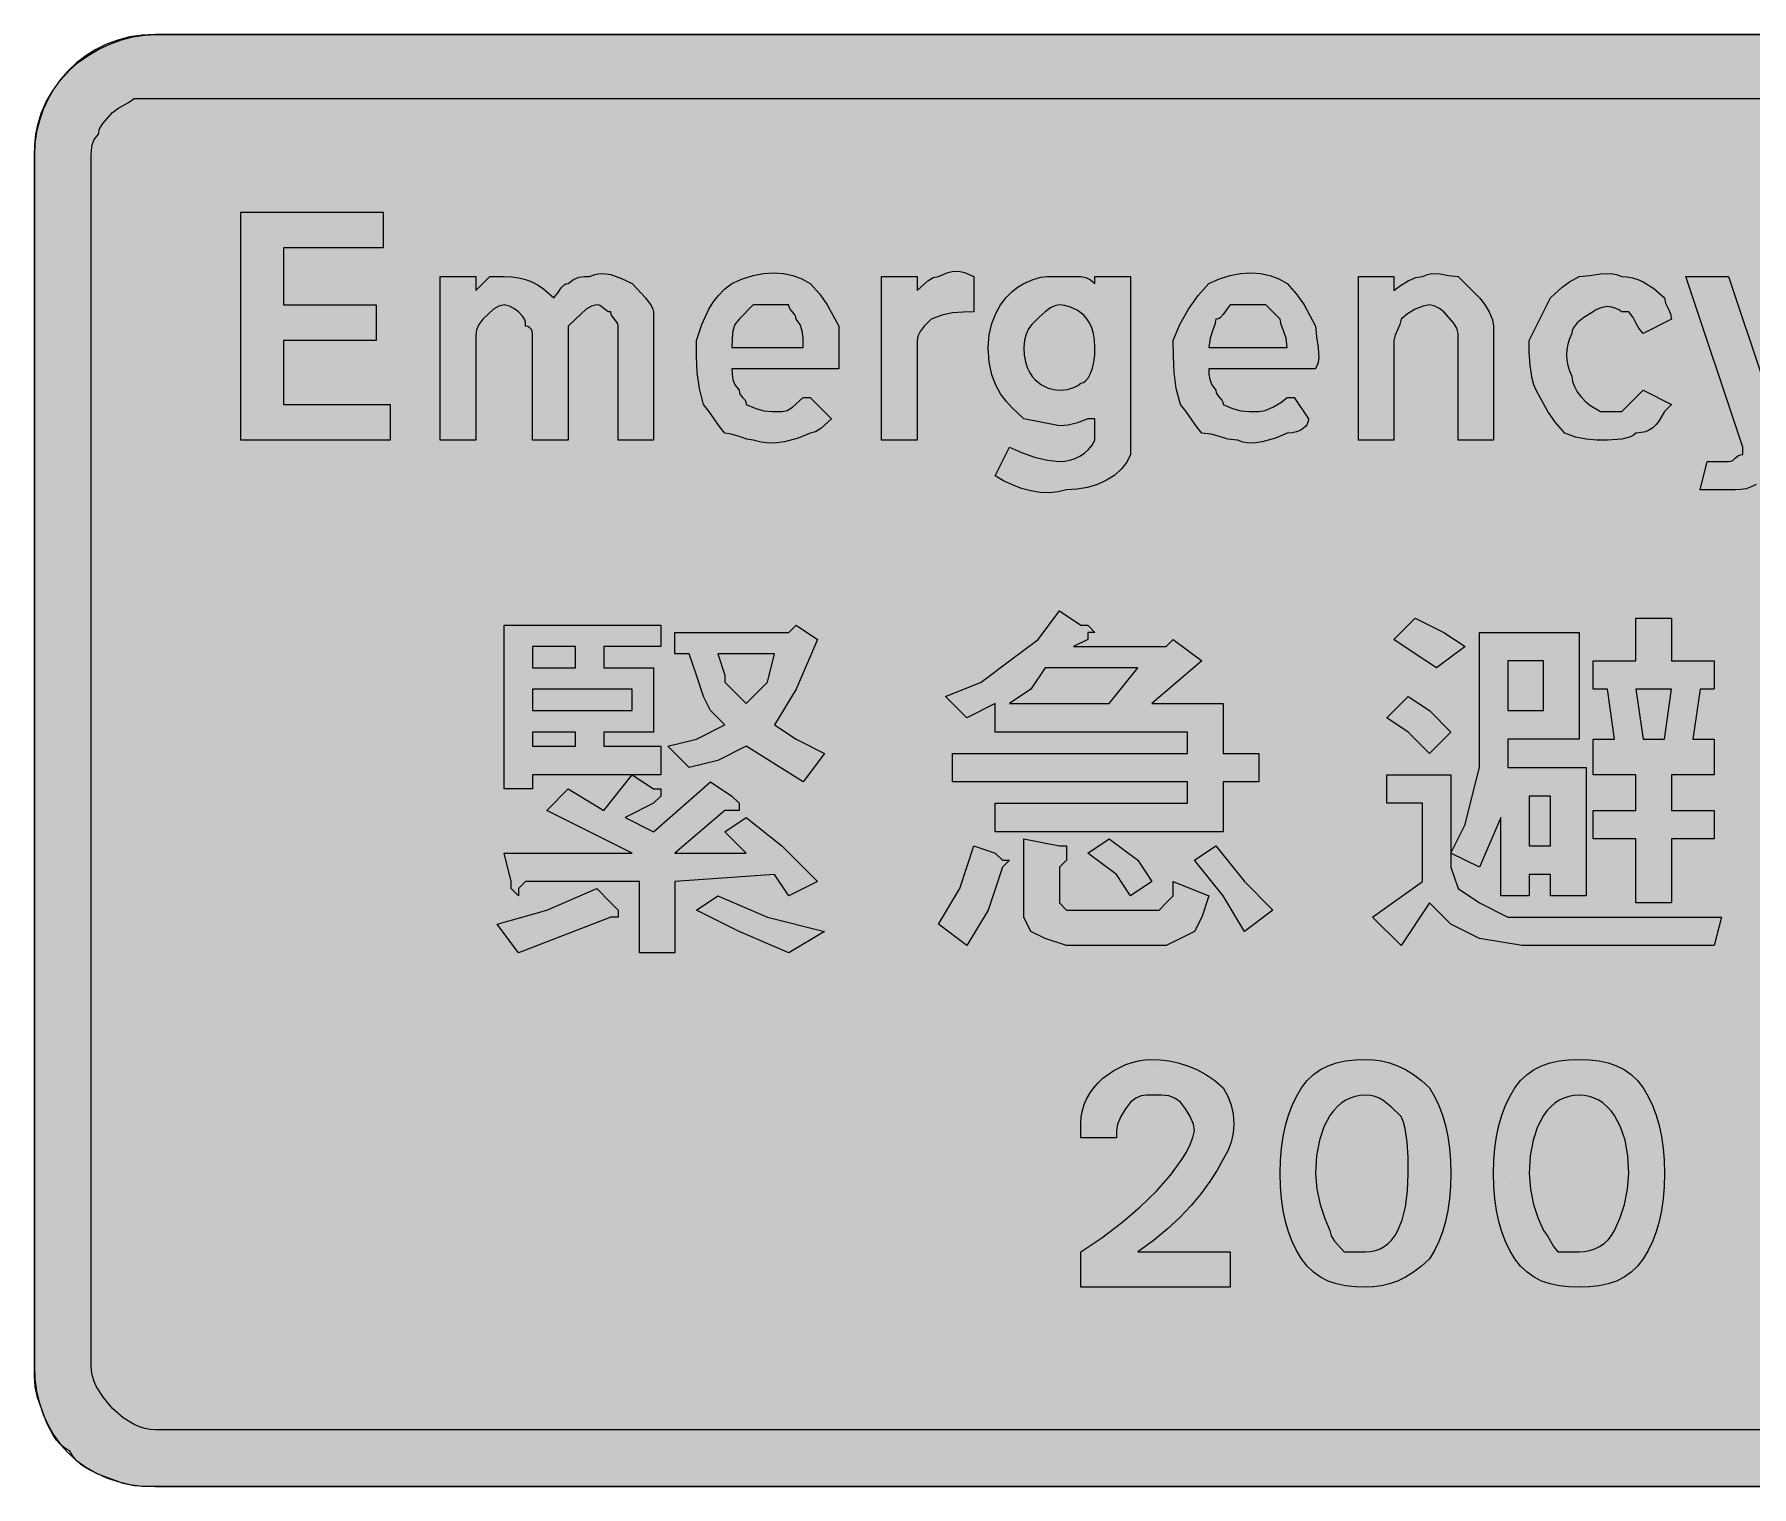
# Model space of a CAD drawing. Header units: metres. Extents: x 28 to 538, y 12 to 257.
# Drawn here: x 28.4 to 317.9, y 12.5 to 257.3 of the extents above; entities that cross this region are included whole.
import ezdxf

# ---------------------------------------------------------------- set-up
doc = ezdxf.new("R2010")
doc.units = ezdxf.units.M
for name, color, linetype, true_color in [('FILL_BLUE_0000FF', 7, 'Continuous', 0x0000ff), ('FILL_WHITE_FFFFFF', 7, 'Continuous', 0xffffff), ('STROKE_BLUE_0000FF', 7, 'Continuous', 0x0000ff), ('STROKE_WHITE_FFFFFF', 7, 'Continuous', 0xffffff)]:
    doc.layers.add(name, color=color, linetype=linetype, true_color=true_color)

msp = doc.modelspace()

# ---------------------------------------------------------------- hatches: boundary and pattern name
at = {"layer": 'FILL_BLUE_0000FF', "true_color": 0x0000ff}
h = msp.add_hatch(color=7, dxfattribs=at)
h.dxf.hatch_style = 1
h.paths.add_polyline_path([(520.14, 246.31), (522.17, 245.82), (524, 245.02), (525.6, 243.93), (526.3, 243.28), (526.91, 242.55), (527.45, 241.77), (527.91, 240.91), (528.27, 239.99), (528.53, 239.02), (528.69, 237.98), (528.75, 236.88), (528.75, 32.88), (528.69, 31.98), (528.52, 31.08), (528.24, 30.18), (527.85, 29.28), (526.73, 27.48), (525.15, 25.68), (523.35, 24.1), (521.55, 22.98), (520.65, 22.59), (519.75, 22.3), (518.85, 22.14), (517.95, 22.08), (48.75, 22.08), (47.85, 22.14), (46.95, 22.3), (46.05, 22.59), (45.15, 22.98), (43.35, 24.1), (41.55, 25.68), (39.98, 27.48), (38.85, 29.28), (38.46, 30.18), (38.18, 31.08), (38.01, 31.98), (37.95, 32.88), (37.95, 236.88), (37.97, 237.78), (38.1, 238.68), (38.46, 239.58), (39.15, 240.48), (39.36, 241.38), (39.9, 242.28), (41.55, 244.08), (42.45, 244.79), (43.35, 245.28), (44.25, 245.77), (45.15, 246.48), (48.75, 246.48), (517.95, 246.48), (520.14, 246.31)])
at = {"layer": 'FILL_WHITE_FFFFFF', "true_color": 0xffffff}
h = msp.add_hatch(color=7, dxfattribs=at)
h.dxf.hatch_style = 1
h.paths.add_polyline_path([(519.8, 257.17), (521.72, 256.85), (523.67, 256.33), (525.6, 255.63), (527.48, 254.76), (529.26, 253.74), (530.89, 252.57), (532.35, 251.28), (533.99, 249.48), (535.31, 247.68), (536.36, 245.88), (537.15, 244.08), (537.72, 242.28), (538.09, 240.48), (538.29, 238.68), (538.35, 236.88), (538.35, 32.88), (538.29, 31.03), (538.09, 29.11), (537.72, 27.16), (537.15, 25.23), (536.36, 23.35), (535.31, 21.57), (533.99, 19.94), (532.35, 18.48), (530.89, 16.84), (529.26, 15.52), (527.48, 14.47), (525.6, 13.68), (523.67, 13.11), (521.72, 12.74), (519.8, 12.54), (517.95, 12.48), (48.75, 12.48), (46.95, 12.5), (45.15, 12.63), (43.35, 12.99), (41.55, 13.68), (39.07, 14.6), (37.05, 15.63), (36.21, 16.22), (35.48, 16.89), (34.86, 17.63), (34.35, 18.48), (33.5, 18.99), (32.76, 19.6), (32.09, 20.34), (31.5, 21.18), (30.47, 23.2), (29.55, 25.68), (28.86, 27.48), (28.5, 29.28), (28.37, 31.08), (28.35, 32.88), (28.35, 236.88), (28.41, 238.68), (28.61, 240.48), (28.98, 242.28), (29.55, 244.08), (30.34, 245.88), (31.39, 247.68), (32.71, 249.48), (34.35, 251.28), (35.81, 252.57), (37.44, 253.74), (39.22, 254.76), (41.1, 255.63), (43.03, 256.33), (44.98, 256.85), (46.9, 257.17), (48.75, 257.28), (517.95, 257.28), (519.8, 257.17)])
h = msp.add_hatch(color=7, dxfattribs=at)
h.dxf.hatch_style = 1
h.paths.add_polyline_path([(63.15, 227.28), (87.15, 227.28), (87.15, 221.28), (70.35, 221.28), (70.35, 211.68), (85.95, 211.68), (85.95, 205.68), (70.35, 205.68), (70.35, 194.88), (88.35, 194.88), (88.35, 188.88), (63.15, 188.88), (63.15, 227.28)])
h = msp.add_hatch(color=7, dxfattribs=at)
h.dxf.hatch_style = 1
h.paths.add_polyline_path([(178.95, 215.73), (179.85, 216.27), (180.75, 216.48), (182.36, 217.15), (183.07, 217.32), (183.75, 217.38), (184.43, 217.32), (185.14, 217.15), (186.75, 216.48), (186.75, 210.48), (184.95, 210.46), (183.15, 210.33), (181.35, 209.97), (179.55, 209.28), (178.35, 208.08), (177.66, 207.2), (177.3, 206.43), (177.15, 205.68), (177.15, 188.88), (171.15, 188.88), (171.15, 216.48), (177.15, 216.48), (177.15, 214.08), (178.95, 215.73)])
h = msp.add_hatch(color=7, dxfattribs=at)
h.dxf.hatch_style = 1
h.paths.add_polyline_path([(102.75, 214.08), (105.15, 216.48), (107.55, 216.48), (108.85, 216.42), (110.04, 216.25), (111.16, 215.97), (112.2, 215.58), (113.19, 215.07), (114.13, 214.45), (115.95, 212.88), (116.66, 213.76), (117.15, 214.53), (117.64, 215.07), (117.95, 215.23), (118.35, 215.28), (119.25, 215.97), (120.15, 216.33), (121.05, 216.46), (121.95, 216.48), (122.85, 216.82), (123.75, 216.97), (124.65, 216.94), (125.55, 216.78), (127.35, 216.14), (129.15, 215.28), (131.4, 212.88), (132.36, 211.57), (132.64, 210.98), (132.75, 210.48), (132.75, 209.28), (132.75, 208.08), (132.75, 188.88), (126.75, 188.88), (126.75, 206.88), (126.75, 208.08), (126.7, 208.48), (126.56, 208.79), (126.15, 209.28), (125.74, 209.77), (125.6, 210.08), (125.55, 210.48), (125.15, 210.53), (124.84, 210.67), (124.35, 211.08), (123.86, 211.49), (123.55, 211.63), (123.15, 211.68), (122.25, 211.47), (121.35, 210.93), (119.55, 209.28), (118.35, 208.08), (118.35, 205.68), (118.35, 188.88), (112.35, 188.88), (112.35, 206.88), (112.2, 207.48), (111.84, 207.89), (111.55, 208.03), (111.15, 208.08), (111.13, 208.79), (111, 209.28), (110.64, 209.77), (109.95, 210.48), (109.2, 211.08), (108.43, 211.49), (107.55, 211.68), (106.65, 211.47), (105.75, 210.93), (103.95, 209.28), (103.26, 208.38), (102.9, 207.48), (102.77, 206.58), (102.75, 205.68), (102.75, 188.88), (96.75, 188.88), (96.75, 216.48), (102.75, 216.48), (102.75, 214.08)])
h = msp.add_hatch(color=7, dxfattribs=at)
h.dxf.hatch_style = 1
h.paths.add_polyline_path([(147.15, 189.48), (145.84, 189.89), (144.75, 190.08), (143.85, 191.17), (142.95, 192.48), (142.05, 193.79), (141.15, 194.88), (140.46, 197.58), (140.1, 200.28), (139.97, 202.98), (139.95, 205.68), (140.89, 208.36), (142.05, 210.93), (142.79, 212.14), (143.66, 213.27), (144.71, 214.33), (145.95, 215.28), (147.75, 216.07), (149.53, 216.63), (151.29, 216.97), (153, 217.08), (154.66, 216.97), (156.24, 216.63), (157.75, 216.07), (159.15, 215.28), (160.74, 213.48), (162, 211.68), (163.95, 208.08), (163.95, 200.88), (145.95, 200.88), (145.97, 199.98), (146.1, 199.08), (146.46, 198.18), (147.15, 197.28), (147.2, 196.88), (147.34, 196.57), (147.75, 196.08), (148.16, 195.59), (148.3, 195.28), (148.35, 194.88), (149.96, 194.19), (151.35, 193.83), (152.74, 193.7), (154.35, 193.68), (155.25, 193.89), (156.15, 194.43), (157.95, 196.08), (159.15, 196.08), (162.75, 192.48), (160.95, 190.83), (160.05, 190.29), (159.15, 190.08), (157.14, 189.22), (154.8, 188.58), (153.54, 188.42), (152.23, 188.39), (150.9, 188.54), (149.55, 188.88), (148.46, 189.07), (147.15, 189.48)])
h.paths.add_polyline_path([(157.93, 206.07), (157.8, 207.33), (157.44, 208.36), (156.75, 209.28), (156.7, 209.68), (156.56, 209.99), (156.15, 210.48), (155.74, 210.97), (155.6, 211.28), (155.55, 211.68), (149.55, 211.68), (147.15, 209.28), (146.46, 208.36), (146.1, 207.33), (145.97, 206.07), (145.95, 204.48), (157.95, 204.48), (157.93, 206.07)], flags=16)
h = msp.add_hatch(color=7, dxfattribs=at)
h.dxf.hatch_style = 1
h.paths.add_polyline_path([(213.15, 216.48), (213.15, 187.68), (213.15, 186.48), (212.54, 185.19), (211.63, 184.02), (210.47, 183), (209.1, 182.13), (207.56, 181.43), (205.89, 180.91), (204.14, 180.59), (202.35, 180.48), (200.95, 180.14), (199.46, 180.01), (197.92, 180.08), (196.35, 180.33), (194.78, 180.75), (193.24, 181.32), (191.75, 182.04), (190.35, 182.88), (192.75, 187.68), (194.74, 186.8), (196.95, 186.03), (199.16, 185.49), (201.15, 185.28), (202.05, 185.34), (202.93, 185.5), (203.79, 185.79), (204.6, 186.18), (205.36, 186.69), (206.04, 187.3), (206.65, 188.04), (207.15, 188.88), (207.15, 190.08), (207.15, 192.48), (205.95, 192.48), (204.19, 191.79), (202.65, 191.43), (201.15, 191.28), (195.15, 192.48), (193.2, 194.35), (192.2, 195.43), (191.25, 196.68), (190.42, 198.15), (189.75, 199.9), (189.31, 202), (189.15, 204.48), (189.31, 206.62), (189.75, 208.53), (190.42, 210.22), (191.25, 211.68), (192.2, 212.92), (193.2, 213.93), (194.2, 214.72), (195.15, 215.28), (196.74, 215.97), (198, 216.33), (199.03, 216.46), (199.95, 216.48), (201.15, 216.48), (204.75, 216.48), (205.63, 216.29), (206.4, 215.88), (207.15, 215.28), (207.15, 216.48), (213.15, 216.48)])
h.paths.add_polyline_path([(199.63, 211.17), (198.75, 210.48), (197.68, 209.54), (196.5, 208.38), (195.97, 207.64), (195.54, 206.77), (195.26, 205.72), (195.15, 204.48), (195.22, 203.21), (195.41, 202.1), (195.7, 201.14), (196.09, 200.32), (196.54, 199.62), (197.05, 199.04), (198.15, 198.18), (199.25, 197.66), (200.21, 197.39), (201.15, 197.28), (202.5, 197.43), (203.68, 197.79), (204.25, 198.08), (204.75, 198.48), (205.2, 198.59), (205.63, 198.91), (206.04, 199.43), (206.4, 200.13), (206.71, 201), (206.94, 202.02), (207.1, 203.19), (207.15, 204.48), (207.08, 205.75), (206.89, 206.86), (206.6, 207.82), (206.21, 208.64), (205.76, 209.34), (205.25, 209.92), (204.15, 210.78), (203.05, 211.3), (202.09, 211.57), (201.15, 211.68), (200.4, 211.53), (199.63, 211.17)], flags=16)
h = msp.add_hatch(color=7, dxfattribs=at)
h.dxf.hatch_style = 1
h.paths.add_polyline_path([(228.15, 189.48), (226.76, 189.89), (225.15, 190.08), (224.25, 191.17), (223.35, 192.48), (222.45, 193.79), (221.55, 194.88), (220.86, 197.58), (220.5, 200.28), (220.37, 202.98), (220.35, 205.68), (221.46, 208.36), (222.9, 210.93), (224.57, 213.27), (226.35, 215.28), (228.15, 216.07), (229.93, 216.63), (231.69, 216.97), (233.4, 217.08), (235.06, 216.97), (236.64, 216.63), (238.15, 216.07), (239.55, 215.28), (241.14, 213.48), (242.4, 211.68), (244.35, 208.08), (244.52, 206.28), (244.8, 204.48), (244.86, 202.68), (244.69, 201.78), (244.35, 200.88), (226.35, 200.88), (226.37, 199.98), (226.5, 199.08), (226.86, 198.18), (227.55, 197.28), (227.6, 196.88), (227.74, 196.57), (228.15, 196.08), (228.56, 195.59), (228.7, 195.28), (228.75, 194.88), (230.36, 194.19), (231.75, 193.83), (233.14, 193.7), (234.75, 193.68), (235.84, 193.89), (237.15, 194.43), (238.46, 195.2), (239.55, 196.08), (240.75, 196.08), (243.15, 192.48), (243.09, 192.03), (242.93, 191.6), (242.64, 191.19), (242.25, 190.83), (241.74, 190.52), (241.13, 190.29), (240.39, 190.13), (239.55, 190.08), (237.56, 189.22), (235.35, 188.58), (234.23, 188.42), (233.14, 188.39), (232.1, 188.54), (231.15, 188.88), (229.54, 189.07), (228.15, 189.48)])
h.paths.add_polyline_path([(239.36, 206.07), (238.95, 207.33), (238.54, 208.36), (238.35, 209.28), (235.95, 211.68), (229.95, 211.68), (229.24, 210.8), (228.75, 210.03), (228.26, 209.49), (227.95, 209.33), (227.55, 209.28), (227.36, 208.36), (226.95, 207.33), (226.54, 206.07), (226.35, 204.48), (239.55, 204.48), (239.36, 206.07)], flags=16)
h = msp.add_hatch(color=7, dxfattribs=at)
h.dxf.hatch_style = 1
h.paths.add_polyline_path([(262.46, 211.47), (261.15, 210.93), (259.84, 210.16), (258.75, 209.28), (258.56, 208.38), (258.15, 207.48), (257.74, 206.58), (257.55, 205.68), (257.55, 188.88), (251.55, 188.88), (251.55, 216.48), (257.55, 216.48), (257.55, 214.08), (258.64, 214.96), (259.95, 215.73), (261.26, 216.27), (262.35, 216.48), (263.2, 216.82), (263.96, 216.99), (265.35, 216.93), (266.74, 216.65), (268.35, 216.48), (271.95, 212.88), (272.83, 211.79), (273.6, 210.48), (274.14, 209.17), (274.35, 208.08), (274.35, 188.88), (268.35, 188.88), (268.35, 206.88), (268.14, 207.78), (267.6, 208.68), (265.95, 210.48), (265.2, 211.08), (264.43, 211.49), (263.55, 211.68), (262.46, 211.47)])
h = msp.add_hatch(color=7, dxfattribs=at)
h.dxf.hatch_style = 1
h.paths.add_polyline_path([(304.35, 194.88), (303.15, 193.68), (302.23, 192.1), (301.74, 191.49), (301.2, 190.98), (300.61, 190.59), (299.94, 190.3), (299.2, 190.14), (298.35, 190.08), (297.85, 189.68), (297.26, 189.39), (295.95, 189.03), (293.55, 188.88), (291.75, 188.9), (289.95, 189.03), (288.15, 189.39), (286.35, 190.08), (284.76, 191.88), (283.5, 193.68), (281.55, 197.28), (281.15, 198.23), (280.86, 199.27), (280.5, 201.48), (280.37, 203.69), (280.35, 205.68), (283.95, 212.88), (285.9, 214.68), (287.16, 215.58), (288.75, 216.48), (290.55, 216.65), (292.35, 216.93), (294.15, 216.99), (295.05, 216.82), (295.95, 216.48), (296.85, 216.42), (297.75, 216.25), (298.65, 215.97), (299.55, 215.58), (301.35, 214.45), (303.15, 212.88), (303.34, 211.98), (303.75, 211.08), (304.16, 210.18), (304.35, 209.28), (299.55, 206.88), (298.84, 207.78), (298.35, 208.68), (297.86, 209.58), (297.15, 210.48), (295.95, 210.48), (295.45, 210.87), (294.86, 211.15), (294.22, 211.32), (293.55, 211.38), (292.88, 211.32), (292.24, 211.15), (291.65, 210.87), (291.15, 210.48), (289.58, 209.58), (288.45, 208.68), (287.78, 207.78), (287.61, 207.33), (287.55, 206.88), (287.16, 205.98), (286.88, 205.08), (286.71, 204.18), (286.65, 203.28), (286.71, 202.38), (286.88, 201.48), (287.16, 200.58), (287.55, 199.68), (287.66, 198.78), (287.96, 197.9), (288.44, 197.04), (289.05, 196.23), (289.78, 195.47), (290.59, 194.79), (292.35, 193.68), (295.95, 193.68), (299.55, 197.28), (304.35, 194.88)])
h = msp.add_hatch(color=7, dxfattribs=at)
h.dxf.hatch_style = 1
h.paths.add_polyline_path([(316.35, 187.68), (306.75, 216.48), (313.95, 216.48), (319.95, 198.48), (324.75, 216.48), (331.95, 216.48), (330.34, 212.17), (328.95, 208.08), (327.56, 203.99), (325.95, 199.68), (324.86, 195.89), (323.55, 191.88), (322.24, 187.87), (321.15, 184.08), (320.65, 183.24), (320.04, 182.5), (319.36, 181.89), (318.6, 181.38), (317.79, 180.99), (316.93, 180.7), (316.05, 180.54), (315.15, 180.48), (312.75, 180.48), (309.15, 180.48), (310.35, 185.28), (313.95, 185.28), (314.35, 185.33), (314.66, 185.47), (315.15, 185.88), (315.64, 186.29), (315.95, 186.43), (316.35, 186.48), (316.35, 187.68)])
h = msp.add_hatch(color=7, dxfattribs=at)
h.dxf.hatch_style = 1
h.paths.add_polyline_path([(192.75, 151.68), (197.55, 155.28), (201.15, 160.08), (204.75, 157.68), (205.95, 157.68), (207.15, 156.48), (205.95, 156.48), (205.95, 155.28), (203.55, 154.08), (219.15, 154.08), (220.35, 155.28), (225.15, 151.68), (216.75, 144.48), (228.75, 144.48), (228.75, 136.08), (234.75, 136.08), (234.75, 131.28), (228.75, 131.28), (228.75, 122.88), (190.35, 122.88), (190.35, 127.68), (222.75, 127.68), (222.75, 131.28), (183.15, 131.28), (183.15, 136.08), (222.75, 136.08), (222.75, 139.68), (190.35, 139.68), (190.35, 144.48), (185.55, 142.08), (181.95, 145.68), (187.95, 148.08), (192.75, 151.68)])
h.paths.add_polyline_path([(192.75, 144.48), (209.55, 144.48), (214.35, 150.48), (198.75, 150.48), (196.35, 146.88), (192.75, 144.48)], flags=16)
h = msp.add_hatch(color=7, dxfattribs=at)
h.dxf.hatch_style = 1
h.paths.add_polyline_path([(124.35, 150.48), (132.75, 150.48), (132.75, 139.68), (124.35, 139.68), (124.35, 137.28), (133.95, 137.28), (133.95, 132.48), (112.35, 132.48), (112.35, 130.08), (107.55, 130.08), (107.55, 157.68), (133.95, 157.68), (133.95, 154.08), (124.35, 154.08), (124.35, 150.48)])
h.paths.add_polyline_path([(112.35, 137.28), (119.55, 137.28), (119.55, 139.68), (112.35, 139.68), (112.35, 137.28)], flags=16)
h.paths.add_polyline_path([(112.35, 154.08), (112.35, 150.48), (119.55, 150.48), (119.55, 154.08), (112.35, 154.08)], flags=16)
h.paths.add_polyline_path([(129.15, 146.88), (112.35, 146.88), (112.35, 143.28), (129.15, 143.28), (129.15, 146.88)], flags=16)
h = msp.add_hatch(color=7, dxfattribs=at)
h.dxf.hatch_style = 1
h.paths.add_polyline_path([(156.75, 157.68), (160.35, 155.28), (156.75, 146.88), (153.15, 140.88), (156.75, 138.48), (161.55, 136.08), (157.95, 131.28), (148.35, 137.28), (143.55, 134.88), (138.75, 133.68), (135.15, 137.28), (139.95, 138.48), (144.75, 140.88), (142.35, 143.28), (141.15, 145.68), (139.95, 149.28), (138.75, 152.88), (136.35, 152.88), (136.35, 156.48), (155.55, 156.48), (156.75, 157.68)])
h.paths.add_polyline_path([(144.75, 148.08), (147.15, 145.68), (148.35, 144.48), (151.95, 148.08), (153.15, 152.88), (143.55, 152.88), (144.75, 149.28), (144.75, 148.08)], flags=16)
h = msp.add_hatch(color=7, dxfattribs=at)
h.dxf.hatch_style = 1
h.paths.add_polyline_path([(265.95, 156.48), (269.55, 154.08), (264.75, 150.48), (261.15, 152.88), (257.55, 155.28), (261.15, 158.88), (265.95, 156.48)])
h = msp.add_hatch(color=7, dxfattribs=at)
h.dxf.hatch_style = 1
h.paths.add_polyline_path([(276.75, 133.68), (289.95, 133.68), (289.95, 112.08), (283.95, 112.08), (283.95, 115.68), (280.35, 115.68), (280.35, 112.08), (275.55, 112.08), (275.55, 125.28), (271.95, 116.88), (267.15, 119.28), (269.55, 124.08), (270.75, 128.88), (271.95, 133.68), (271.95, 139.68), (271.95, 156.48), (288.75, 156.48), (288.75, 138.48), (276.75, 138.48), (276.75, 133.68)])
h.paths.add_polyline_path([(280.35, 128.88), (280.35, 120.48), (283.95, 120.48), (283.95, 128.88), (280.35, 128.88)], flags=16)
h.paths.add_polyline_path([(282.75, 151.68), (276.75, 151.68), (276.75, 143.28), (282.75, 143.28), (282.75, 151.68)], flags=16)
h = msp.add_hatch(color=7, dxfattribs=at)
h.dxf.hatch_style = 1
h.paths.add_polyline_path([(304.35, 158.88), (304.35, 157.68), (304.35, 156.48), (304.35, 151.68), (311.55, 151.68), (311.55, 146.88), (309.15, 146.88), (307.95, 138.48), (311.55, 138.48), (311.55, 132.48), (304.35, 132.48), (304.35, 126.48), (311.55, 126.48), (311.55, 121.68), (304.35, 121.68), (304.35, 110.88), (298.35, 110.88), (298.35, 121.68), (291.15, 121.68), (291.15, 126.48), (298.35, 126.48), (298.35, 132.48), (291.15, 132.48), (291.15, 138.48), (294.75, 138.48), (293.55, 146.88), (291.15, 146.88), (291.15, 151.68), (298.35, 151.68), (298.35, 158.88), (303.15, 158.88), (304.35, 158.88)])
h.paths.add_polyline_path([(304.35, 146.88), (298.35, 146.88), (299.55, 138.48), (303.15, 138.48), (304.35, 146.88)], flags=16)
h = msp.add_hatch(color=7, dxfattribs=at)
h.dxf.hatch_style = 1
h.paths.add_polyline_path([(263.55, 143.28), (267.15, 139.68), (263.55, 136.08), (259.95, 139.68), (256.35, 142.08), (259.95, 145.68), (263.55, 143.28)])
h = msp.add_hatch(color=7, dxfattribs=at)
h.dxf.hatch_style = 1
h.paths.add_polyline_path([(124.35, 126.48), (129.15, 132.48), (132.75, 130.08), (133.95, 130.08), (133.95, 128.88), (132.75, 127.68), (127.95, 125.28), (132.75, 122.88), (142.35, 131.28), (145.95, 128.88), (147.15, 127.68), (147.15, 126.48), (145.95, 126.48), (144.75, 126.48), (136.35, 119.28), (148.35, 119.28), (144.75, 122.88), (148.35, 125.28), (154.35, 120.48), (160.35, 114.48), (155.55, 112.08), (153.15, 115.68), (136.35, 114.48), (136.35, 102.48), (130.35, 102.48), (130.35, 114.48), (111.15, 114.48), (109.95, 113.28), (109.95, 112.08), (108.75, 113.28), (108.75, 114.48), (107.55, 119.28), (129.15, 119.28), (114.75, 126.48), (118.35, 130.08), (124.35, 126.48)])
h = msp.add_hatch(color=7, dxfattribs=at)
h.dxf.hatch_style = 1
h.paths.add_polyline_path([(267.15, 132.48), (267.15, 116.88), (268.35, 113.28), (271.95, 110.88), (276.75, 108.48), (282.75, 108.48), (312.75, 108.48), (311.55, 103.68), (287.55, 103.68), (279.15, 103.68), (271.95, 104.88), (267.15, 107.28), (263.55, 110.88), (258.75, 103.68), (253.95, 108.48), (262.35, 114.48), (262.35, 127.68), (256.35, 127.68), (256.35, 132.48), (267.15, 132.48)])
h = msp.add_hatch(color=7, dxfattribs=at)
h.dxf.hatch_style = 1
h.paths.add_polyline_path([(201.15, 120.48), (202.35, 120.48), (202.35, 119.28), (202.35, 118.08), (201.15, 116.88), (201.15, 112.08), (201.15, 110.88), (202.35, 109.68), (204.75, 109.68), (215.55, 109.68), (217.95, 109.68), (219.15, 110.88), (220.35, 112.08), (220.35, 114.48), (226.35, 112.08), (225.15, 108.48), (223.95, 106.08), (221.55, 104.88), (219.15, 103.68), (216.75, 103.68), (202.35, 103.68), (198.75, 104.88), (196.35, 106.08), (195.15, 108.48), (195.15, 110.88), (195.15, 121.68), (201.15, 120.48)])
h = msp.add_hatch(color=7, dxfattribs=at)
h.dxf.hatch_style = 1
h.paths.add_polyline_path([(210.75, 115.68), (205.95, 119.28), (209.55, 121.68), (214.35, 118.08), (216.75, 114.48), (213.15, 112.08), (210.75, 115.68)])
h = msp.add_hatch(color=7, dxfattribs=at)
h.dxf.hatch_style = 1
h.paths.add_polyline_path([(184.35, 113.28), (186.75, 120.48), (190.35, 119.28), (191.55, 118.08), (192.75, 118.08), (191.55, 116.88), (189.15, 109.68), (185.55, 103.68), (180.75, 107.28), (184.35, 113.28)])
h = msp.add_hatch(color=7, dxfattribs=at)
h.dxf.hatch_style = 1
h.paths.add_polyline_path([(228.75, 112.08), (223.95, 118.08), (227.55, 120.48), (232.35, 114.48), (237.15, 109.68), (232.35, 106.08), (228.75, 112.08)])
h = msp.add_hatch(color=7, dxfattribs=at)
h.dxf.hatch_style = 1
h.paths.add_polyline_path([(114.75, 109.68), (123.15, 113.28), (125.55, 110.88), (126.75, 109.68), (126.75, 108.48), (125.55, 108.48), (109.95, 102.48), (106.35, 107.28), (114.75, 109.68)])
h = msp.add_hatch(color=7, dxfattribs=at)
h.dxf.hatch_style = 1
h.paths.add_polyline_path([(151.95, 108.48), (161.55, 106.08), (155.55, 102.48), (147.15, 106.08), (139.95, 109.68), (143.55, 112.08), (151.95, 108.48)])
h = msp.add_hatch(color=7, dxfattribs=at)
h.dxf.hatch_style = 1
h.paths.add_polyline_path([(218.15, 84.42), (219.64, 84.24), (221.18, 83.91), (222.75, 83.43), (224.32, 82.78), (225.86, 81.95), (227.35, 80.92), (228.75, 79.68), (229.54, 78.28), (230.1, 76.79), (230.44, 75.25), (230.55, 73.68), (230.44, 72.11), (230.1, 70.57), (229.54, 69.08), (228.75, 67.68), (227.74, 65.83), (226.5, 63.89), (225.04, 61.9), (223.35, 59.88), (221.44, 57.86), (219.3, 55.87), (216.94, 53.93), (214.35, 52.08), (229.95, 52.08), (229.95, 46.08), (204.75, 46.08), (204.75, 52.08), (208.28, 54.43), (211.63, 56.95), (214.73, 59.59), (217.5, 62.28), (219.88, 64.97), (221.79, 67.6), (222.56, 68.88), (223.17, 70.13), (223.64, 71.33), (223.95, 72.48), (223.74, 73.57), (223.2, 74.88), (222.43, 76.19), (221.55, 77.28), (220.63, 77.97), (219.6, 78.33), (218.34, 78.46), (216.75, 78.48), (215.85, 78.46), (214.95, 78.33), (214.05, 77.97), (213.15, 77.28), (212.27, 76.19), (211.5, 74.88), (210.96, 73.57), (210.75, 72.48), (210.75, 71.28), (204.75, 71.28), (204.75, 73.68), (204.82, 74.79), (205.02, 75.87), (205.34, 76.9), (205.78, 77.9), (206.32, 78.84), (206.96, 79.73), (207.69, 80.56), (208.5, 81.33), (210.32, 82.64), (212.34, 83.64), (213.41, 84), (214.51, 84.26), (215.63, 84.42), (216.75, 84.48), (218.15, 84.42)])
h = msp.add_hatch(color=7, dxfattribs=at)
h.dxf.hatch_style = 1
h.paths.add_polyline_path([(238.58, 69.55), (238.86, 71.52), (239.25, 73.38), (239.76, 75.12), (240.38, 76.75), (241.11, 78.27), (241.95, 79.68), (242.91, 80.92), (243.98, 81.95), (245.16, 82.78), (246.45, 83.43), (247.86, 83.91), (249.38, 84.24), (251.01, 84.42), (252.75, 84.48), (254.1, 84.42), (255.45, 84.24), (256.8, 83.91), (258.15, 83.43), (259.5, 82.78), (260.85, 81.95), (262.2, 80.92), (263.55, 79.68), (264.39, 78.27), (265.13, 76.75), (265.74, 75.12), (266.25, 73.38), (266.64, 71.52), (266.93, 69.55), (267.09, 67.47), (267.15, 65.28), (267.09, 63.09), (266.93, 61), (266.64, 59.04), (266.25, 57.18), (265.74, 55.44), (265.13, 53.8), (264.39, 52.29), (263.55, 50.88), (262.2, 49.64), (260.85, 48.61), (259.5, 47.78), (258.15, 47.13), (256.8, 46.65), (255.45, 46.32), (254.1, 46.14), (252.75, 46.08), (251.01, 46.14), (249.38, 46.32), (247.86, 46.65), (246.45, 47.13), (245.16, 47.78), (243.98, 48.61), (242.91, 49.64), (241.95, 50.88), (241.11, 52.29), (240.38, 53.8), (239.76, 55.44), (239.25, 57.18), (238.86, 59.04), (238.58, 61), (238.41, 63.09), (238.35, 65.28), (238.41, 67.47), (238.58, 69.55)])
h.paths.add_polyline_path([(254.44, 52.3), (255.2, 52.58), (255.9, 52.96), (256.55, 53.45), (257.14, 54.04), (257.67, 54.74), (258.15, 55.53), (258.94, 57.41), (259.5, 59.67), (259.84, 62.3), (259.95, 65.28), (259.93, 67.96), (259.8, 70.53), (259.44, 72.87), (259.15, 73.93), (258.75, 74.88), (257.14, 76.45), (255.75, 77.58), (255.07, 77.97), (254.36, 78.25), (253.6, 78.42), (252.75, 78.48), (251.86, 78.42), (251.01, 78.26), (250.19, 77.98), (249.41, 77.6), (248.67, 77.11), (247.98, 76.52), (247.34, 75.82), (246.75, 75.03), (245.74, 73.15), (244.99, 70.89), (244.51, 68.26), (244.35, 65.28), (244.56, 62.6), (245.1, 60.03), (245.87, 57.69), (246.75, 55.68), (246.96, 54.78), (247.5, 53.88), (249.15, 52.08), (252.75, 52.08), (253.62, 52.14), (254.44, 52.3)], flags=16)
h = msp.add_hatch(color=7, dxfattribs=at)
h.dxf.hatch_style = 1
h.paths.add_polyline_path([(274.58, 69.55), (274.86, 71.52), (275.25, 73.38), (275.76, 75.12), (276.38, 76.75), (277.11, 78.27), (277.95, 79.68), (278.91, 80.92), (279.98, 81.95), (281.16, 82.78), (282.45, 83.43), (283.86, 83.91), (285.38, 84.24), (287.01, 84.42), (288.75, 84.48), (290.49, 84.42), (292.13, 84.24), (293.64, 83.91), (295.05, 83.43), (296.34, 82.78), (297.53, 81.95), (298.59, 80.92), (299.55, 79.68), (300.39, 78.27), (301.13, 76.75), (301.74, 75.12), (302.25, 73.38), (302.64, 71.52), (302.93, 69.55), (303.09, 67.47), (303.15, 65.28), (303.09, 63.09), (302.93, 61), (302.64, 59.04), (302.25, 57.18), (301.74, 55.44), (301.13, 53.8), (300.39, 52.29), (299.55, 50.88), (298.59, 49.64), (297.53, 48.61), (296.34, 47.78), (295.05, 47.13), (293.64, 46.65), (292.13, 46.32), (290.49, 46.14), (288.75, 46.08), (287.01, 46.14), (285.38, 46.32), (283.86, 46.65), (282.45, 47.13), (281.16, 47.78), (279.98, 48.61), (278.91, 49.64), (277.95, 50.88), (277.11, 52.29), (276.38, 53.8), (275.76, 55.44), (275.25, 57.18), (274.86, 59.04), (274.58, 61), (274.41, 63.09), (274.35, 65.28), (274.41, 67.47), (274.58, 69.55)])
h.paths.add_polyline_path([(290.53, 52.3), (291.39, 52.59), (292.2, 52.98), (292.96, 53.49), (293.64, 54.1), (294.25, 54.84), (294.75, 55.68), (295.63, 57.69), (296.4, 60.03), (296.94, 62.6), (297.15, 65.28), (296.99, 68.26), (296.51, 70.89), (295.76, 73.15), (294.75, 75.03), (294.16, 75.82), (293.52, 76.52), (292.83, 77.11), (292.09, 77.6), (291.31, 77.98), (290.49, 78.26), (289.64, 78.42), (288.75, 78.48), (287.86, 78.42), (287.01, 78.26), (286.19, 77.98), (285.41, 77.6), (284.67, 77.11), (283.98, 76.52), (283.34, 75.82), (282.75, 75.03), (281.74, 73.15), (280.99, 70.89), (280.51, 68.26), (280.35, 65.28), (280.56, 62.6), (281.1, 60.03), (281.87, 57.69), (282.75, 55.68), (283.46, 54.78), (283.95, 53.88), (284.44, 52.98), (285.15, 52.08), (288.75, 52.08), (289.65, 52.14), (290.53, 52.3)], flags=16)

# ---------------------------------------------------------------- linework, layer by layer
at = {"layer": 'FILL_BLUE_0000FF', "lineweight": 0, "true_color": 0x0000ff}
msp.add_lwpolyline([(517.95, 22.08), (48.75, 22.08), (47.85, 22.14), (46.95, 22.3), (46.05, 22.59), (45.15, 22.98), (43.35, 24.1), (41.55, 25.68), (39.98, 27.48), (38.85, 29.28), (38.46, 30.18), (38.18, 31.08), (38.01, 31.98), (37.95, 32.88), (37.95, 236.88), (37.97, 237.78), (38.1, 238.68), (38.46, 239.58), (39.15, 240.48), (39.36, 241.38), (39.9, 242.28), (41.55, 244.08), (42.45, 244.79), (43.35, 245.28), (44.25, 245.77), (45.15, 246.48), (48.75, 246.48), (517.95, 246.48)], dxfattribs=at)
at = {"layer": 'FILL_WHITE_FFFFFF', "lineweight": 0, "true_color": 0xffffff}
for points in [[(517.95, 12.48), (48.75, 12.48), (46.95, 12.5), (45.15, 12.63), (43.35, 12.99), (41.55, 13.68), (39.07, 14.6), (37.05, 15.63), (36.21, 16.22), (35.48, 16.89), (34.86, 17.63), (34.35, 18.48), (33.5, 18.99), (32.76, 19.6), (32.09, 20.34), (31.5, 21.18), (30.47, 23.2), (29.55, 25.68), (28.86, 27.48), (28.5, 29.28), (28.37, 31.08), (28.35, 32.88), (28.35, 236.88), (28.41, 238.68), (28.61, 240.48), (28.98, 242.28), (29.55, 244.08), (30.34, 245.88), (31.39, 247.68), (32.71, 249.48), (34.35, 251.28), (35.81, 252.57), (37.44, 253.74), (39.22, 254.76), (41.1, 255.63), (43.03, 256.33), (44.98, 256.85), (46.9, 257.17), (48.75, 257.28), (517.95, 257.28)], [(318.6, 181.38), (317.79, 180.99), (316.93, 180.7), (316.05, 180.54), (315.15, 180.48), (312.75, 180.48), (309.15, 180.48), (310.35, 185.28), (313.95, 185.28), (314.35, 185.33), (314.66, 185.47), (315.15, 185.88), (315.64, 186.29), (315.95, 186.43), (316.35, 186.48), (316.35, 187.68), (306.75, 216.48), (313.95, 216.48), (319.95, 198.48)]]:
    msp.add_lwpolyline(points, dxfattribs=at)
for points in [[(63.15, 227.28), (87.15, 227.28), (87.15, 221.28), (70.35, 221.28), (70.35, 211.68), (85.95, 211.68), (85.95, 205.68), (70.35, 205.68), (70.35, 194.88), (88.35, 194.88), (88.35, 188.88), (63.15, 188.88)], [(178.95, 215.73), (179.85, 216.27), (180.75, 216.48), (182.36, 217.15), (183.07, 217.32), (183.75, 217.38), (184.43, 217.32), (185.14, 217.15), (186.75, 216.48), (186.75, 210.48), (184.95, 210.46), (183.15, 210.33), (181.35, 209.97), (179.55, 209.28), (178.35, 208.08), (177.66, 207.2), (177.3, 206.43), (177.15, 205.68), (177.15, 188.88), (171.15, 188.88), (171.15, 216.48), (177.15, 216.48), (177.15, 214.08)], [(102.75, 214.08), (105.15, 216.48), (107.55, 216.48), (108.85, 216.42), (110.04, 216.25), (111.16, 215.97), (112.2, 215.58), (113.19, 215.07), (114.13, 214.45), (115.95, 212.88), (116.66, 213.76), (117.15, 214.53), (117.64, 215.07), (117.95, 215.23), (118.35, 215.28), (119.25, 215.97), (120.15, 216.33), (121.05, 216.46), (121.95, 216.48), (122.85, 216.82), (123.75, 216.97), (124.65, 216.94), (125.55, 216.78), (127.35, 216.14), (129.15, 215.28), (131.4, 212.88), (132.36, 211.57), (132.64, 210.98), (132.75, 210.48), (132.75, 209.28), (132.75, 208.08), (132.75, 188.88), (126.75, 188.88), (126.75, 206.88), (126.75, 208.08), (126.7, 208.48), (126.56, 208.79), (126.15, 209.28), (125.74, 209.77), (125.6, 210.08), (125.55, 210.48), (125.15, 210.53), (124.84, 210.67), (124.35, 211.08), (123.86, 211.49), (123.55, 211.63), (123.15, 211.68), (122.25, 211.47), (121.35, 210.93), (119.55, 209.28), (118.35, 208.08), (118.35, 205.68), (118.35, 188.88), (112.35, 188.88), (112.35, 206.88), (112.2, 207.48), (111.84, 207.89), (111.55, 208.03), (111.15, 208.08), (111.13, 208.79), (111, 209.28), (110.64, 209.77), (109.95, 210.48), (109.2, 211.08), (108.43, 211.49), (107.55, 211.68), (106.65, 211.47), (105.75, 210.93), (103.95, 209.28), (103.26, 208.38), (102.9, 207.48), (102.77, 206.58), (102.75, 205.68), (102.75, 188.88), (96.75, 188.88), (96.75, 216.48), (102.75, 216.48)], [(147.15, 189.48), (145.84, 189.89), (144.75, 190.08), (143.85, 191.17), (142.95, 192.48), (142.05, 193.79), (141.15, 194.88), (140.46, 197.58), (140.1, 200.28), (139.97, 202.98), (139.95, 205.68), (140.89, 208.36), (142.05, 210.93), (142.79, 212.14), (143.66, 213.27), (144.71, 214.33), (145.95, 215.28), (147.75, 216.07), (149.53, 216.63), (151.29, 216.97), (153, 217.08), (154.66, 216.97), (156.24, 216.63), (157.75, 216.07), (159.15, 215.28), (160.74, 213.48), (162, 211.68), (163.95, 208.08), (163.95, 200.88), (145.95, 200.88), (145.97, 199.98), (146.1, 199.08), (146.46, 198.18), (147.15, 197.28), (147.2, 196.88), (147.34, 196.57), (147.75, 196.08), (148.16, 195.59), (148.3, 195.28), (148.35, 194.88), (149.96, 194.19), (151.35, 193.83), (152.74, 193.7), (154.35, 193.68), (155.25, 193.89), (156.15, 194.43), (157.95, 196.08), (159.15, 196.08), (162.75, 192.48), (160.95, 190.83), (160.05, 190.29), (159.15, 190.08), (157.14, 189.22), (154.8, 188.58), (153.54, 188.42), (152.23, 188.39), (150.9, 188.54), (149.55, 188.88), (148.46, 189.07)], [(213.15, 216.48), (213.15, 187.68), (213.15, 186.48), (212.54, 185.19), (211.63, 184.02), (210.47, 183), (209.1, 182.13), (207.56, 181.43), (205.89, 180.91), (204.14, 180.59), (202.35, 180.48), (200.95, 180.14), (199.46, 180.01), (197.92, 180.08), (196.35, 180.33), (194.78, 180.75), (193.24, 181.32), (191.75, 182.04), (190.35, 182.88), (192.75, 187.68), (194.74, 186.8), (196.95, 186.03), (199.16, 185.49), (201.15, 185.28), (202.05, 185.34), (202.93, 185.5), (203.79, 185.79), (204.6, 186.18), (205.36, 186.69), (206.04, 187.3), (206.65, 188.04), (207.15, 188.88), (207.15, 190.08), (207.15, 192.48), (205.95, 192.48), (204.19, 191.79), (202.65, 191.43), (201.15, 191.28), (195.15, 192.48), (193.2, 194.35), (192.2, 195.43), (191.25, 196.68), (190.42, 198.15), (189.75, 199.9), (189.31, 202), (189.15, 204.48), (189.31, 206.62), (189.75, 208.53), (190.42, 210.22), (191.25, 211.68), (192.2, 212.92), (193.2, 213.93), (194.2, 214.72), (195.15, 215.28), (196.74, 215.97), (198, 216.33), (199.03, 216.46), (199.95, 216.48), (201.15, 216.48), (204.75, 216.48), (205.63, 216.29), (206.4, 215.88), (207.15, 215.28), (207.15, 216.48)], [(228.15, 189.48), (226.76, 189.89), (225.15, 190.08), (224.25, 191.17), (223.35, 192.48), (222.45, 193.79), (221.55, 194.88), (220.86, 197.58), (220.5, 200.28), (220.37, 202.98), (220.35, 205.68), (221.46, 208.36), (222.9, 210.93), (224.57, 213.27), (226.35, 215.28), (228.15, 216.07), (229.93, 216.63), (231.69, 216.97), (233.4, 217.08), (235.06, 216.97), (236.64, 216.63), (238.15, 216.07), (239.55, 215.28), (241.14, 213.48), (242.4, 211.68), (244.35, 208.08), (244.52, 206.28), (244.8, 204.48), (244.86, 202.68), (244.69, 201.78), (244.35, 200.88), (226.35, 200.88), (226.37, 199.98), (226.5, 199.08), (226.86, 198.18), (227.55, 197.28), (227.6, 196.88), (227.74, 196.57), (228.15, 196.08), (228.56, 195.59), (228.7, 195.28), (228.75, 194.88), (230.36, 194.19), (231.75, 193.83), (233.14, 193.7), (234.75, 193.68), (235.84, 193.89), (237.15, 194.43), (238.46, 195.2), (239.55, 196.08), (240.75, 196.08), (243.15, 192.48), (243.09, 192.03), (242.93, 191.6), (242.64, 191.19), (242.25, 190.83), (241.74, 190.52), (241.13, 190.29), (240.39, 190.13), (239.55, 190.08), (237.56, 189.22), (235.35, 188.58), (234.23, 188.42), (233.14, 188.39), (232.1, 188.54), (231.15, 188.88), (229.54, 189.07)], [(262.46, 211.47), (261.15, 210.93), (259.84, 210.16), (258.75, 209.28), (258.56, 208.38), (258.15, 207.48), (257.74, 206.58), (257.55, 205.68), (257.55, 188.88), (251.55, 188.88), (251.55, 216.48), (257.55, 216.48), (257.55, 214.08), (258.64, 214.96), (259.95, 215.73), (261.26, 216.27), (262.35, 216.48), (263.2, 216.82), (263.96, 216.99), (265.35, 216.93), (266.74, 216.65), (268.35, 216.48), (271.95, 212.88), (272.83, 211.79), (273.6, 210.48), (274.14, 209.17), (274.35, 208.08), (274.35, 188.88), (268.35, 188.88), (268.35, 206.88), (268.14, 207.78), (267.6, 208.68), (265.95, 210.48), (265.2, 211.08), (264.43, 211.49), (263.55, 211.68)], [(304.35, 194.88), (303.15, 193.68), (302.23, 192.1), (301.74, 191.49), (301.2, 190.98), (300.61, 190.59), (299.94, 190.3), (299.2, 190.14), (298.35, 190.08), (297.85, 189.68), (297.26, 189.39), (295.95, 189.03), (293.55, 188.88), (291.75, 188.9), (289.95, 189.03), (288.15, 189.39), (286.35, 190.08), (284.76, 191.88), (283.5, 193.68), (281.55, 197.28), (281.15, 198.23), (280.86, 199.27), (280.5, 201.48), (280.37, 203.69), (280.35, 205.68), (283.95, 212.88), (285.9, 214.68), (287.16, 215.58), (288.75, 216.48), (290.55, 216.65), (292.35, 216.93), (294.15, 216.99), (295.05, 216.82), (295.95, 216.48), (296.85, 216.42), (297.75, 216.25), (298.65, 215.97), (299.55, 215.58), (301.35, 214.45), (303.15, 212.88), (303.34, 211.98), (303.75, 211.08), (304.16, 210.18), (304.35, 209.28), (299.55, 206.88), (298.84, 207.78), (298.35, 208.68), (297.86, 209.58), (297.15, 210.48), (295.95, 210.48), (295.45, 210.87), (294.86, 211.15), (294.22, 211.32), (293.55, 211.38), (292.88, 211.32), (292.24, 211.15), (291.65, 210.87), (291.15, 210.48), (289.58, 209.58), (288.45, 208.68), (287.78, 207.78), (287.61, 207.33), (287.55, 206.88), (287.16, 205.98), (286.88, 205.08), (286.71, 204.18), (286.65, 203.28), (286.71, 202.38), (286.88, 201.48), (287.16, 200.58), (287.55, 199.68), (287.66, 198.78), (287.96, 197.9), (288.44, 197.04), (289.05, 196.23), (289.78, 195.47), (290.59, 194.79), (292.35, 193.68), (295.95, 193.68), (299.55, 197.28)], [(157.93, 206.07), (157.8, 207.33), (157.44, 208.36), (156.75, 209.28), (156.7, 209.68), (156.56, 209.99), (156.15, 210.48), (155.74, 210.97), (155.6, 211.28), (155.55, 211.68), (149.55, 211.68), (147.15, 209.28), (146.46, 208.36), (146.1, 207.33), (145.97, 206.07), (145.95, 204.48), (157.95, 204.48)], [(199.63, 211.17), (198.75, 210.48), (197.68, 209.54), (196.5, 208.38), (195.97, 207.64), (195.54, 206.77), (195.26, 205.72), (195.15, 204.48), (195.22, 203.21), (195.41, 202.1), (195.7, 201.14), (196.09, 200.32), (196.54, 199.62), (197.05, 199.04), (198.15, 198.18), (199.25, 197.66), (200.21, 197.39), (201.15, 197.28), (202.5, 197.43), (203.68, 197.79), (204.25, 198.08), (204.75, 198.48), (205.2, 198.59), (205.63, 198.91), (206.04, 199.43), (206.4, 200.13), (206.71, 201), (206.94, 202.02), (207.1, 203.19), (207.15, 204.48), (207.08, 205.75), (206.89, 206.86), (206.6, 207.82), (206.21, 208.64), (205.76, 209.34), (205.25, 209.92), (204.15, 210.78), (203.05, 211.3), (202.09, 211.57), (201.15, 211.68), (200.4, 211.53)], [(239.36, 206.07), (238.95, 207.33), (238.54, 208.36), (238.35, 209.28), (235.95, 211.68), (229.95, 211.68), (229.24, 210.8), (228.75, 210.03), (228.26, 209.49), (227.95, 209.33), (227.55, 209.28), (227.36, 208.36), (226.95, 207.33), (226.54, 206.07), (226.35, 204.48), (239.55, 204.48)], [(192.75, 151.68), (197.55, 155.28), (201.15, 160.08), (204.75, 157.68), (205.95, 157.68), (207.15, 156.48), (205.95, 156.48), (205.95, 155.28), (203.55, 154.08), (219.15, 154.08), (220.35, 155.28), (225.15, 151.68), (216.75, 144.48), (228.75, 144.48), (228.75, 136.08), (234.75, 136.08), (234.75, 131.28), (228.75, 131.28), (228.75, 122.88), (190.35, 122.88), (190.35, 127.68), (222.75, 127.68), (222.75, 131.28), (183.15, 131.28), (183.15, 136.08), (222.75, 136.08), (222.75, 139.68), (190.35, 139.68), (190.35, 144.48), (185.55, 142.08), (181.95, 145.68), (187.95, 148.08)], [(124.35, 150.48), (132.75, 150.48), (132.75, 139.68), (124.35, 139.68), (124.35, 137.28), (133.95, 137.28), (133.95, 132.48), (112.35, 132.48), (112.35, 130.08), (107.55, 130.08), (107.55, 157.68), (133.95, 157.68), (133.95, 154.08), (124.35, 154.08)], [(156.75, 157.68), (160.35, 155.28), (156.75, 146.88), (153.15, 140.88), (156.75, 138.48), (161.55, 136.08), (157.95, 131.28), (148.35, 137.28), (143.55, 134.88), (138.75, 133.68), (135.15, 137.28), (139.95, 138.48), (144.75, 140.88), (142.35, 143.28), (141.15, 145.68), (139.95, 149.28), (138.75, 152.88), (136.35, 152.88), (136.35, 156.48), (155.55, 156.48)], [(265.95, 156.48), (269.55, 154.08), (264.75, 150.48), (261.15, 152.88), (257.55, 155.28), (261.15, 158.88)], [(276.75, 133.68), (289.95, 133.68), (289.95, 112.08), (283.95, 112.08), (283.95, 115.68), (280.35, 115.68), (280.35, 112.08), (275.55, 112.08), (275.55, 125.28), (271.95, 116.88), (267.15, 119.28), (269.55, 124.08), (270.75, 128.88), (271.95, 133.68), (271.95, 139.68), (271.95, 156.48), (288.75, 156.48), (288.75, 138.48), (276.75, 138.48)], [(304.35, 158.88), (304.35, 157.68), (304.35, 156.48), (304.35, 151.68), (311.55, 151.68), (311.55, 146.88), (309.15, 146.88), (307.95, 138.48), (311.55, 138.48), (311.55, 132.48), (304.35, 132.48), (304.35, 126.48), (311.55, 126.48), (311.55, 121.68), (304.35, 121.68), (304.35, 110.88), (298.35, 110.88), (298.35, 121.68), (291.15, 121.68), (291.15, 126.48), (298.35, 126.48), (298.35, 132.48), (291.15, 132.48), (291.15, 138.48), (294.75, 138.48), (293.55, 146.88), (291.15, 146.88), (291.15, 151.68), (298.35, 151.68), (298.35, 158.88), (303.15, 158.88)], [(112.35, 154.08), (112.35, 150.48), (119.55, 150.48), (119.55, 154.08)], [(144.75, 148.08), (147.15, 145.68), (148.35, 144.48), (151.95, 148.08), (153.15, 152.88), (143.55, 152.88), (144.75, 149.28)], [(282.75, 151.68), (276.75, 151.68), (276.75, 143.28), (282.75, 143.28)], [(192.75, 144.48), (209.55, 144.48), (214.35, 150.48), (198.75, 150.48), (196.35, 146.88)], [(129.15, 146.88), (112.35, 146.88), (112.35, 143.28), (129.15, 143.28)], [(263.55, 143.28), (267.15, 139.68), (263.55, 136.08), (259.95, 139.68), (256.35, 142.08), (259.95, 145.68)], [(304.35, 146.88), (298.35, 146.88), (299.55, 138.48), (303.15, 138.48)], [(112.35, 137.28), (119.55, 137.28), (119.55, 139.68), (112.35, 139.68)], [(124.35, 126.48), (129.15, 132.48), (132.75, 130.08), (133.95, 130.08), (133.95, 128.88), (132.75, 127.68), (127.95, 125.28), (132.75, 122.88), (142.35, 131.28), (145.95, 128.88), (147.15, 127.68), (147.15, 126.48), (145.95, 126.48), (144.75, 126.48), (136.35, 119.28), (148.35, 119.28), (144.75, 122.88), (148.35, 125.28), (154.35, 120.48), (160.35, 114.48), (155.55, 112.08), (153.15, 115.68), (136.35, 114.48), (136.35, 102.48), (130.35, 102.48), (130.35, 114.48), (111.15, 114.48), (109.95, 113.28), (109.95, 112.08), (108.75, 113.28), (108.75, 114.48), (107.55, 119.28), (129.15, 119.28), (114.75, 126.48), (118.35, 130.08)], [(267.15, 132.48), (267.15, 116.88), (268.35, 113.28), (271.95, 110.88), (276.75, 108.48), (282.75, 108.48), (312.75, 108.48), (311.55, 103.68), (287.55, 103.68), (279.15, 103.68), (271.95, 104.88), (267.15, 107.28), (263.55, 110.88), (258.75, 103.68), (253.95, 108.48), (262.35, 114.48), (262.35, 127.68), (256.35, 127.68), (256.35, 132.48)], [(280.35, 128.88), (280.35, 120.48), (283.95, 120.48), (283.95, 128.88)], [(201.15, 120.48), (202.35, 120.48), (202.35, 119.28), (202.35, 118.08), (201.15, 116.88), (201.15, 112.08), (201.15, 110.88), (202.35, 109.68), (204.75, 109.68), (215.55, 109.68), (217.95, 109.68), (219.15, 110.88), (220.35, 112.08), (220.35, 114.48), (226.35, 112.08), (225.15, 108.48), (223.95, 106.08), (221.55, 104.88), (219.15, 103.68), (216.75, 103.68), (202.35, 103.68), (198.75, 104.88), (196.35, 106.08), (195.15, 108.48), (195.15, 110.88), (195.15, 121.68)], [(210.75, 115.68), (205.95, 119.28), (209.55, 121.68), (214.35, 118.08), (216.75, 114.48), (213.15, 112.08)], [(184.35, 113.28), (186.75, 120.48), (190.35, 119.28), (191.55, 118.08), (192.75, 118.08), (191.55, 116.88), (189.15, 109.68), (185.55, 103.68), (180.75, 107.28)], [(228.75, 112.08), (223.95, 118.08), (227.55, 120.48), (232.35, 114.48), (237.15, 109.68), (232.35, 106.08)], [(114.75, 109.68), (123.15, 113.28), (125.55, 110.88), (126.75, 109.68), (126.75, 108.48), (125.55, 108.48), (109.95, 102.48), (106.35, 107.28)], [(151.95, 108.48), (161.55, 106.08), (155.55, 102.48), (147.15, 106.08), (139.95, 109.68), (143.55, 112.08)], [(218.15, 84.42), (219.64, 84.24), (221.18, 83.91), (222.75, 83.43), (224.32, 82.78), (225.86, 81.95), (227.35, 80.92), (228.75, 79.68), (229.54, 78.28), (230.1, 76.79), (230.44, 75.25), (230.55, 73.68), (230.44, 72.11), (230.1, 70.57), (229.54, 69.08), (228.75, 67.68), (227.74, 65.83), (226.5, 63.89), (225.04, 61.9), (223.35, 59.88), (221.44, 57.86), (219.3, 55.87), (216.94, 53.93), (214.35, 52.08), (229.95, 52.08), (229.95, 46.08), (204.75, 46.08), (204.75, 52.08), (208.28, 54.43), (211.63, 56.95), (214.73, 59.59), (217.5, 62.28), (219.88, 64.97), (221.79, 67.6), (222.56, 68.88), (223.17, 70.13), (223.64, 71.33), (223.95, 72.48), (223.74, 73.57), (223.2, 74.88), (222.43, 76.19), (221.55, 77.28), (220.63, 77.97), (219.6, 78.33), (218.34, 78.46), (216.75, 78.48), (215.85, 78.46), (214.95, 78.33), (214.05, 77.97), (213.15, 77.28), (212.27, 76.19), (211.5, 74.88), (210.96, 73.57), (210.75, 72.48), (210.75, 71.28), (204.75, 71.28), (204.75, 73.68), (204.82, 74.79), (205.02, 75.87), (205.34, 76.9), (205.78, 77.9), (206.32, 78.84), (206.96, 79.73), (207.69, 80.56), (208.5, 81.33), (210.32, 82.64), (212.34, 83.64), (213.41, 84), (214.51, 84.26), (215.63, 84.42), (216.75, 84.48)], [(238.58, 69.55), (238.86, 71.52), (239.25, 73.38), (239.76, 75.12), (240.38, 76.75), (241.11, 78.27), (241.95, 79.68), (242.91, 80.92), (243.98, 81.95), (245.16, 82.78), (246.45, 83.43), (247.86, 83.91), (249.38, 84.24), (251.01, 84.42), (252.75, 84.48), (254.1, 84.42), (255.45, 84.24), (256.8, 83.91), (258.15, 83.43), (259.5, 82.78), (260.85, 81.95), (262.2, 80.92), (263.55, 79.68), (264.39, 78.27), (265.13, 76.75), (265.74, 75.12), (266.25, 73.38), (266.64, 71.52), (266.93, 69.55), (267.09, 67.47), (267.15, 65.28), (267.09, 63.09), (266.93, 61), (266.64, 59.04), (266.25, 57.18), (265.74, 55.44), (265.13, 53.8), (264.39, 52.29), (263.55, 50.88), (262.2, 49.64), (260.85, 48.61), (259.5, 47.78), (258.15, 47.13), (256.8, 46.65), (255.45, 46.32), (254.1, 46.14), (252.75, 46.08), (251.01, 46.14), (249.38, 46.32), (247.86, 46.65), (246.45, 47.13), (245.16, 47.78), (243.98, 48.61), (242.91, 49.64), (241.95, 50.88), (241.11, 52.29), (240.38, 53.8), (239.76, 55.44), (239.25, 57.18), (238.86, 59.04), (238.58, 61), (238.41, 63.09), (238.35, 65.28), (238.41, 67.47)], [(274.58, 69.55), (274.86, 71.52), (275.25, 73.38), (275.76, 75.12), (276.38, 76.75), (277.11, 78.27), (277.95, 79.68), (278.91, 80.92), (279.98, 81.95), (281.16, 82.78), (282.45, 83.43), (283.86, 83.91), (285.38, 84.24), (287.01, 84.42), (288.75, 84.48), (290.49, 84.42), (292.13, 84.24), (293.64, 83.91), (295.05, 83.43), (296.34, 82.78), (297.53, 81.95), (298.59, 80.92), (299.55, 79.68), (300.39, 78.27), (301.13, 76.75), (301.74, 75.12), (302.25, 73.38), (302.64, 71.52), (302.93, 69.55), (303.09, 67.47), (303.15, 65.28), (303.09, 63.09), (302.93, 61), (302.64, 59.04), (302.25, 57.18), (301.74, 55.44), (301.13, 53.8), (300.39, 52.29), (299.55, 50.88), (298.59, 49.64), (297.53, 48.61), (296.34, 47.78), (295.05, 47.13), (293.64, 46.65), (292.13, 46.32), (290.49, 46.14), (288.75, 46.08), (287.01, 46.14), (285.38, 46.32), (283.86, 46.65), (282.45, 47.13), (281.16, 47.78), (279.98, 48.61), (278.91, 49.64), (277.95, 50.88), (277.11, 52.29), (276.38, 53.8), (275.76, 55.44), (275.25, 57.18), (274.86, 59.04), (274.58, 61), (274.41, 63.09), (274.35, 65.28), (274.41, 67.47)], [(254.44, 52.3), (255.2, 52.58), (255.9, 52.96), (256.55, 53.45), (257.14, 54.04), (257.67, 54.74), (258.15, 55.53), (258.94, 57.41), (259.5, 59.67), (259.84, 62.3), (259.95, 65.28), (259.93, 67.96), (259.8, 70.53), (259.44, 72.87), (259.15, 73.93), (258.75, 74.88), (257.14, 76.45), (255.75, 77.58), (255.07, 77.97), (254.36, 78.25), (253.6, 78.42), (252.75, 78.48), (251.86, 78.42), (251.01, 78.26), (250.19, 77.98), (249.41, 77.6), (248.67, 77.11), (247.98, 76.52), (247.34, 75.82), (246.75, 75.03), (245.74, 73.15), (244.99, 70.89), (244.51, 68.26), (244.35, 65.28), (244.56, 62.6), (245.1, 60.03), (245.87, 57.69), (246.75, 55.68), (246.96, 54.78), (247.5, 53.88), (249.15, 52.08), (252.75, 52.08), (253.62, 52.14)], [(290.53, 52.3), (291.39, 52.59), (292.2, 52.98), (292.96, 53.49), (293.64, 54.1), (294.25, 54.84), (294.75, 55.68), (295.63, 57.69), (296.4, 60.03), (296.94, 62.6), (297.15, 65.28), (296.99, 68.26), (296.51, 70.89), (295.76, 73.15), (294.75, 75.03), (294.16, 75.82), (293.52, 76.52), (292.83, 77.11), (292.09, 77.6), (291.31, 77.98), (290.49, 78.26), (289.64, 78.42), (288.75, 78.48), (287.86, 78.42), (287.01, 78.26), (286.19, 77.98), (285.41, 77.6), (284.67, 77.11), (283.98, 76.52), (283.34, 75.82), (282.75, 75.03), (281.74, 73.15), (280.99, 70.89), (280.51, 68.26), (280.35, 65.28), (280.56, 62.6), (281.1, 60.03), (281.87, 57.69), (282.75, 55.68), (283.46, 54.78), (283.95, 53.88), (284.44, 52.98), (285.15, 52.08), (288.75, 52.08), (289.65, 52.14)]]:
    msp.add_lwpolyline(points, close=True, dxfattribs=at)
at = {"layer": 'STROKE_BLUE_0000FF', "lineweight": 0, "true_color": 0x0000ff}
msp.add_lwpolyline([(517.95, 257.28), (48.75, 257.28), (46.54, 257.17), (44.43, 256.85), (42.41, 256.32), (40.5, 255.61), (38.7, 254.72), (37.02, 253.67), (35.47, 252.47), (34.05, 251.13), (32.77, 249.66), (31.64, 248.08), (30.66, 246.4), (29.85, 244.62), (29.2, 242.77), (28.73, 240.86), (28.45, 238.89), (28.35, 236.88), (28.35, 32.88), (28.45, 30.67), (28.73, 28.56), (29.2, 26.54), (29.85, 24.63), (30.66, 22.83), (31.64, 21.15), (32.77, 19.6), (34.05, 18.18), (35.47, 16.9), (37.02, 15.77), (38.7, 14.79), (40.5, 13.98), (42.41, 13.33), (44.43, 12.86), (46.54, 12.58), (48.75, 12.48), (517.95, 12.48)], dxfattribs=at)
at = {"layer": 'STROKE_WHITE_FFFFFF', "lineweight": 0, "true_color": 0xffffff}
for points in [[(307.35, 213.52), (307.35, 213.52)], [(217.35, 83.52), (217.35, 83.52)], [(237.35, 63.52), (237.35, 63.52)], [(237.35, 63.52), (237.35, 63.52)], [(237.35, 63.52), (237.35, 63.52)], [(237.35, 63.52), (237.35, 63.52)], [(237.35, 63.52), (237.35, 63.52)], [(237.35, 63.52), (237.35, 63.52)], [(237.35, 63.52), (237.35, 63.52)], [(237.35, 63.52), (237.35, 63.52)], [(277.35, 63.52), (277.35, 63.52)], [(277.35, 63.52), (277.35, 63.52)], [(277.35, 63.52), (277.35, 63.52)], [(277.35, 63.52), (277.35, 63.52)], [(277.35, 63.52), (277.35, 63.52)], [(277.35, 63.52), (277.35, 63.52)], [(277.35, 63.52), (277.35, 63.52)], [(277.35, 63.52), (277.35, 63.52)]]:
    msp.add_lwpolyline(points, dxfattribs=at)

doc.saveas('drawing.dxf')
